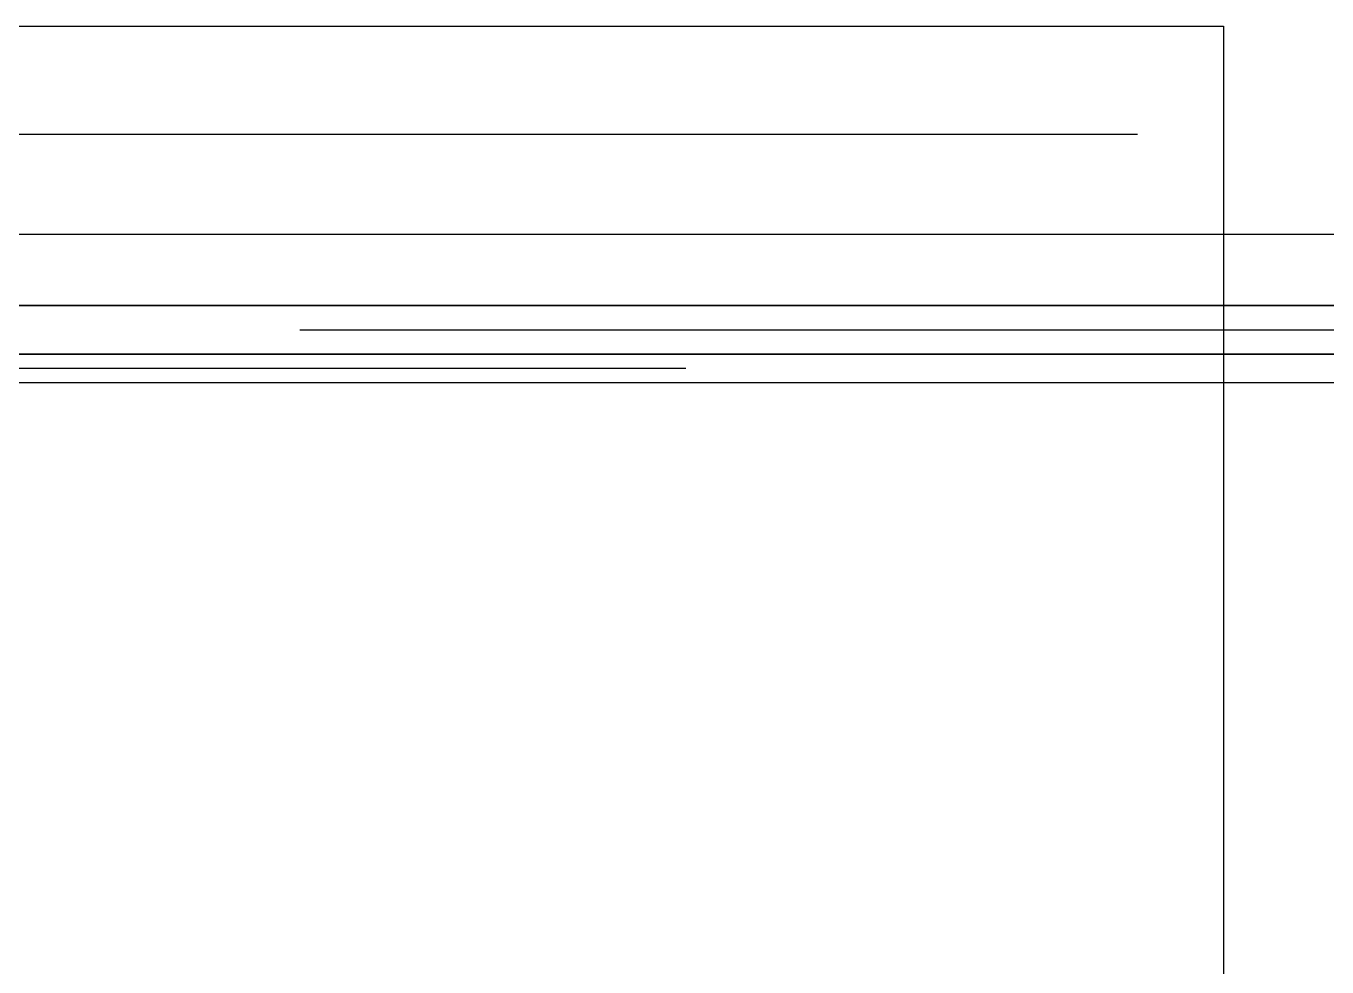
# Model space of a CAD drawing. Extents: x -23.2 to 18.8, y -18.4 to 11.3.
# Drawn here: x -4.0649 to -3.6099, y -0.2356 to 0.0938 of the extents above; entities that cross this region are included whole.
import ezdxf

# ---------------------------------------------------------------- set-up
doc = ezdxf.new("R2010")
doc.units = 0
doc.linetypes.add('DASHED', pattern=[0.75, 0.5, -0.25])
for name, color, linetype in [('COVERING', 8, 'CONTINUOUS'), ('EJE_MUROS', 8, 'CONTINUOUS'), ('MUROS', 7, 'CONTINUOUS'), ('VIGAS', 5, 'CONTINUOUS')]:
    doc.layers.add(name, color=color, linetype=linetype)

msp = doc.modelspace()

# ---------------------------------------------------------------- linework, layer by layer
at = {"layer": 'COVERING'}
for p, q in [((-5.77616, 0.09377), (-3.64616, 0.09377)), ((-3.64616, 0.09377), (-3.64616, -4.22623))]:
    msp.add_line(p, q, dxfattribs=at)
at = {"layer": 'EJE_MUROS', "linetype": 'DASHED'}
for p, q in [((-5.67616, 0.05592), (-2.38616, 0.05592)), ((-4.71916, -0.01258), (-0.83417, -0.01258)), ((-0.83417, -0.02608), (-4.71916, -0.02608))]:
    msp.add_line(p, q, dxfattribs=at)
at = {"layer": 'MUROS'}
for p, q in [((-2.38616, -0.00408), (-5.67616, -0.00408)), ((-4.71916, -0.00408), (-0.83417, -0.00408)), ((-0.83417, -0.02108), (-4.71916, -0.02108)), ((-4.71916, -0.02108), (-0.83417, -0.02108)), ((-0.83417, -0.03108), (-4.71916, -0.03108))]:
    msp.add_line(p, q, dxfattribs=at)
at = {"layer": 'VIGAS'}
msp.add_line((-4.67116, 0.02092), (-2.38616, 0.02092), dxfattribs=at)

doc.saveas('drawing.dxf')
